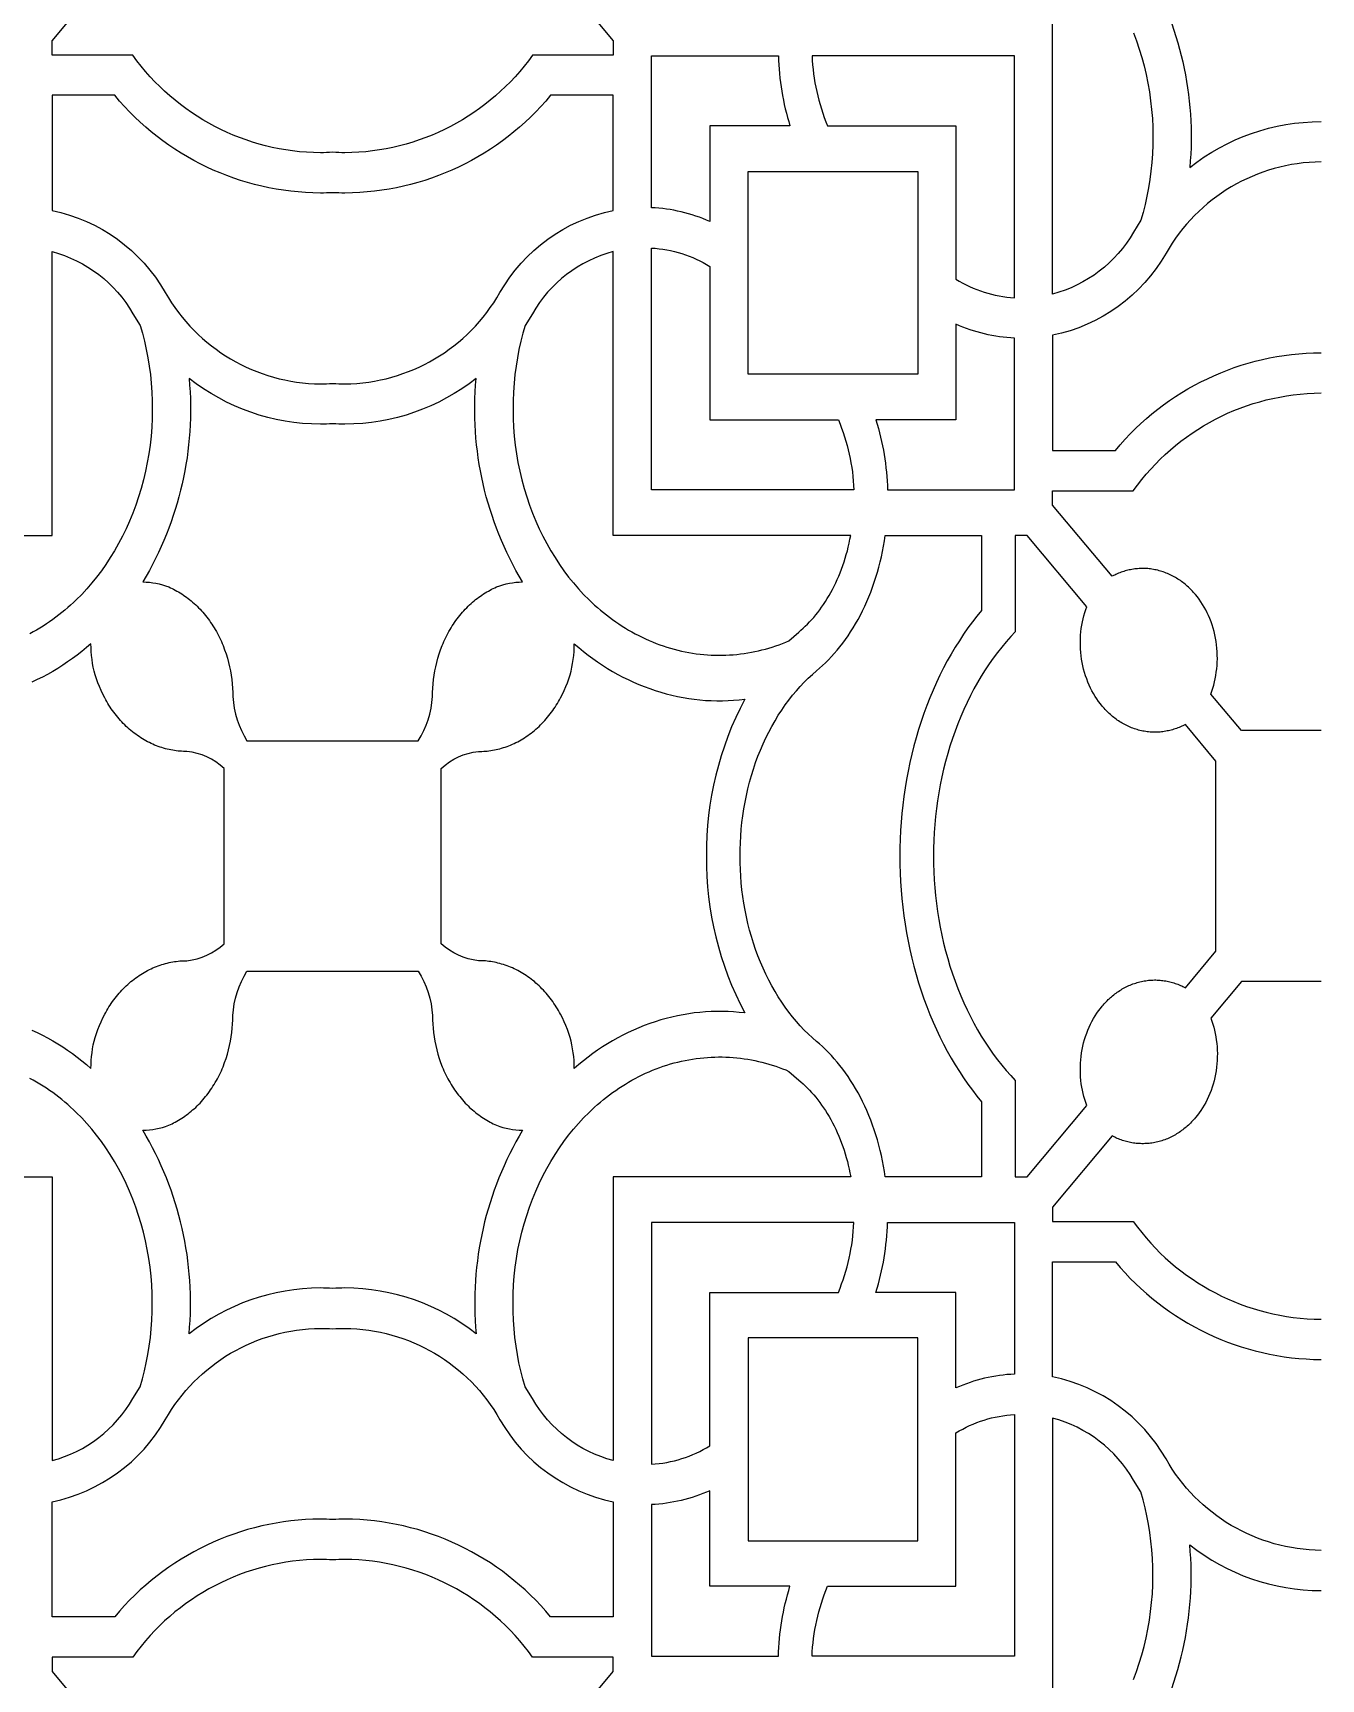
# Model space of a CAD drawing. Extents: x 59271 to 61367, y 41180 to 44085.
# Drawn here: x 60875 to 61073.9, y 42717.1 to 42971.3 of the extents above; entities that cross this region are included whole.
import ezdxf

# ---------------------------------------------------------------- set-up
doc = ezdxf.new("R2010")
doc.units = 0
doc.layers.get('0').update_dxf_attribs({"linetype": 'CONTINUOUS'})

msp = doc.modelspace()

# ---------------------------------------------------------------- linework, layer by layer
for points in [[(61046.5, 42981.96, -0.159593), (61053.67, 42950.52, -0.16816), (61073.94, 42957.6)], [(60955.44, 42981.08), (60964.64, 42970.08), (60964.64, 42967.87), (60952.19, 42967.87, -0.240747), (60923.2, 42952.78, -0.013206), (60921.31, 42952.85, -0.013206), (60919.41, 42952.78, -0.240747), (60890.43, 42967.87), (60877.97, 42967.87), (60877.97, 42970.08), (60887.18, 42981.08)], [(61044.98, 42971.32), (61045.44, 42970.08), (61045.87, 42968.8), (61046.26, 42967.51), (61046.62, 42966.2), (61046.93, 42964.87), (61047.21, 42963.53), (61047.44, 42962.18), (61047.63, 42960.82), (61047.78, 42959.45), (61047.89, 42958.08), (61047.96, 42956.71), (61047.98, 42955.34), (61047.97, 42953.98), (61047.91, 42952.63), (61047.82, 42951.28), (61047.68, 42949.95), (61047.51, 42948.64), (61047.3, 42947.34), (61047.06, 42946.06), (61046.78, 42944.8), (61046.47, 42943.56), (61046.12, 42942.35), (61044.99, 42940.53, -0.200602), (61032.49, 42930.95), (61032.49, 42974.77)], [(61073.94, 42951.37, 0.26745), (61050, 42937.26, -0.215544), (61032.49, 42924.59), (61032.49, 42906.81), (61042.18, 42906.81, -0.222359), (61073.94, 42921.9), (61073.94, 42921.9)], [(60841.3, 42893.69), (60877.97, 42893.69), (60877.97, 42937.51, -0.200602), (60890.46, 42927.93), (60891.6, 42926.11), (60891.94, 42924.9), (60892.25, 42923.66), (60892.53, 42922.4), (60892.78, 42921.12), (60892.99, 42919.82), (60893.16, 42918.51), (60893.29, 42917.18), (60893.39, 42915.83), (60893.44, 42914.48), (60893.46, 42913.12), (60893.43, 42911.75), (60893.36, 42910.38), (60893.26, 42909.01), (60893.11, 42907.64), (60892.91, 42906.28), (60892.68, 42904.93), (60892.41, 42903.59), (60892.09, 42902.26), (60891.74, 42900.95), (60891.35, 42899.66), (60890.92, 42898.38), (60890.45, 42897.14), (60889.95, 42895.91), (60889.41, 42894.72), (60888.85, 42893.55), (60888.25, 42892.42), (60887.62, 42891.31), (60886.97, 42890.25), (60886.29, 42889.21), (60885.59, 42888.22), (60884.86, 42887.26), (60884.12, 42886.34), (60883.35, 42885.45), (60882.55, 42884.58), (60881.71, 42883.74), (60881.28, 42883.33), (60880.85, 42882.93), (60880.4, 42882.54), (60879.95, 42882.15), (60879.5, 42881.77), (60879.03, 42881.4), (60878.56, 42881.04), (60878.08, 42880.69), (60877.6, 42880.34), (60877.11, 42880.01), (60876.61, 42879.68), (60876.11, 42879.37), (60875.6, 42879.06), (60875.08, 42878.77), (60874.56, 42878.49)], [(61073.94, 42863.54), (61061.65, 42863.54), (61056.92, 42869.19), (61057.09, 42869.64), (61057.23, 42870.1), (61057.37, 42870.57), (61057.49, 42871.06), (61057.6, 42871.55), (61057.69, 42872.05), (61057.77, 42872.56), (61057.84, 42873.08), (61057.88, 42873.6), (61057.91, 42874.12), (61057.93, 42874.65), (61057.92, 42875.18), (61057.9, 42875.72), (61057.86, 42876.25), (61057.81, 42876.78), (61057.74, 42877.31), (61057.65, 42877.83), (61057.54, 42878.35), (61057.42, 42878.86), (61057.28, 42879.37), (61057.12, 42879.87), (61056.95, 42880.35), (61056.77, 42880.83), (61056.57, 42881.3), (61056.35, 42881.75), (61056.13, 42882.2), (61055.89, 42882.62), (61055.64, 42883.04), (61055.38, 42883.44), (61055.11, 42883.82), (61054.84, 42884.19), (61054.55, 42884.54), (61054.41, 42884.71), (61054.26, 42884.88), (61054.1, 42885.05), (61053.95, 42885.22), (61053.79, 42885.38), (61053.63, 42885.54), (61053.46, 42885.69), (61053.29, 42885.85), (61053.12, 42886), (61052.95, 42886.14), (61052.77, 42886.29), (61052.59, 42886.43), (61052.4, 42886.56), (61052.22, 42886.7), (61052.03, 42886.82), (61051.84, 42886.95), (61051.64, 42887.07), (61051.45, 42887.19), (61051.25, 42887.3), (61051.05, 42887.41), (61050.84, 42887.51), (61050.64, 42887.61), (61050.43, 42887.71), (61050.22, 42887.8), (61050.01, 42887.88), (61049.8, 42887.97), (61049.58, 42888.04), (61049.37, 42888.11), (61049.15, 42888.18), (61048.93, 42888.24), (61048.72, 42888.3), (61048.5, 42888.35), (61048.28, 42888.39), (61048.05, 42888.43), (61047.83, 42888.47), (61047.61, 42888.5), (61047.39, 42888.53), (61047.17, 42888.55), (61046.94, 42888.56), (61046.72, 42888.57), (61046.5, 42888.58), (61046.28, 42888.58), (61046.05, 42888.57), (61045.83, 42888.56), (61045.61, 42888.54), (61045.39, 42888.52), (61045.18, 42888.5), (61044.96, 42888.47), (61044.74, 42888.43), (61044.53, 42888.39), (61044.31, 42888.35), (61044.1, 42888.3), (61043.89, 42888.25), (61043.68, 42888.19), (61043.47, 42888.12), (61043.27, 42888.06), (61043.07, 42887.99), (61042.86, 42887.91), (61042.66, 42887.83), (61042.47, 42887.75), (61042.27, 42887.66), (61042.08, 42887.57), (61041.89, 42887.48), (61041.7, 42887.38), (61032.49, 42898.38), (61032.49, 42900.59), (61044.95, 42900.59, -0.240747), (61073.94, 42915.68)], [(60874.85, 42817.29), (60875.67, 42816.91), (60876.48, 42816.51), (60877.28, 42816.09), (60878.08, 42815.64), (60878.86, 42815.17), (60879.63, 42814.69), (60880.38, 42814.18), (60881.13, 42813.65), (60881.86, 42813.11), (60882.58, 42812.55), (60883.29, 42811.97), (60883.98, 42811.37, -0.065359), (60884.63, 42816.17), (60884.83, 42816.78), (60885.04, 42817.38), (60885.28, 42817.98), (60885.54, 42818.58), (60885.81, 42819.16), (60886.11, 42819.74), (60886.27, 42820.03), (60886.43, 42820.31), (60886.6, 42820.59), (60886.77, 42820.87), (60886.95, 42821.15), (60887.13, 42821.42), (60887.32, 42821.69), (60887.51, 42821.95), (60887.71, 42822.21), (60887.91, 42822.47), (60888.11, 42822.72), (60888.32, 42822.97), (60888.54, 42823.21), (60888.76, 42823.45), (60888.98, 42823.68), (60889.21, 42823.91), (60889.44, 42824.13), (60889.67, 42824.35), (60889.91, 42824.56), (60890.15, 42824.77), (60890.4, 42824.97), (60890.65, 42825.16), (60890.9, 42825.35), (60891.15, 42825.53), (60891.41, 42825.71), (60891.67, 42825.88), (60891.93, 42826.04), (60892.2, 42826.2), (60892.46, 42826.35), (60892.73, 42826.49), (60893, 42826.63), (60893.28, 42826.76), (60893.55, 42826.89), (60893.82, 42827.01), (60894.1, 42827.12), (60894.38, 42827.22), (60894.65, 42827.32), (60894.93, 42827.41), (60895.21, 42827.49), (60895.49, 42827.57), (60895.77, 42827.64), (60896.05, 42827.71), (60896.33, 42827.77), (60896.61, 42827.82), (60896.88, 42827.86), (60897.16, 42827.9), (60897.44, 42827.93), (60897.71, 42827.96), (60897.99, 42827.98), (60898.26, 42827.99), (60898.54, 42828), (60898.81, 42828, 0.165069), (60904.53, 42830.62), (60904.53, 42857.7, 0.165069), (60898.81, 42860.32), (60898.54, 42860.32), (60898.26, 42860.33), (60897.99, 42860.34), (60897.71, 42860.36), (60897.44, 42860.39), (60897.16, 42860.42), (60896.88, 42860.46), (60896.61, 42860.5), (60896.33, 42860.55), (60896.05, 42860.61), (60895.77, 42860.68), (60895.49, 42860.75), (60895.21, 42860.82), (60894.93, 42860.91), (60894.65, 42861), (60894.38, 42861.1), (60894.1, 42861.2), (60893.82, 42861.31), (60893.55, 42861.43), (60893.28, 42861.56), (60893, 42861.69), (60892.73, 42861.82), (60892.46, 42861.97), (60892.2, 42862.12), (60891.93, 42862.28), (60891.67, 42862.44), (60891.41, 42862.61), (60891.15, 42862.79), (60890.9, 42862.97), (60890.65, 42863.16), (60890.4, 42863.35), (60890.15, 42863.55), (60889.91, 42863.76), (60889.67, 42863.97), (60889.44, 42864.19), (60889.21, 42864.41), (60888.98, 42864.64), (60888.76, 42864.87), (60888.54, 42865.11), (60888.32, 42865.35), (60888.11, 42865.6), (60887.91, 42865.85), (60887.71, 42866.11), (60887.51, 42866.37), (60887.32, 42866.63), (60887.13, 42866.9), (60886.95, 42867.17), (60886.77, 42867.45), (60886.6, 42867.72), (60886.43, 42868.01), (60886.27, 42868.29), (60886.11, 42868.58), (60885.81, 42869.16), (60885.54, 42869.74), (60885.28, 42870.34), (60885.04, 42870.94), (60884.83, 42871.54), (60884.63, 42872.15, -0.065359), (60883.98, 42876.95), (60883.29, 42876.35), (60882.58, 42875.77), (60881.86, 42875.21), (60881.13, 42874.67), (60880.38, 42874.14), (60879.63, 42873.63), (60878.86, 42873.15), (60878.08, 42872.68), (60877.28, 42872.23), (60876.48, 42871.81), (60875.67, 42871.41), (60874.85, 42871.02)], [(61073.94, 42824.78), (61061.65, 42824.78), (61056.92, 42819.13), (61057.09, 42818.68), (61057.23, 42818.22), (61057.37, 42817.74), (61057.49, 42817.26), (61057.6, 42816.77), (61057.69, 42816.27), (61057.77, 42815.76), (61057.84, 42815.24), (61057.88, 42814.72), (61057.91, 42814.2), (61057.93, 42813.67), (61057.92, 42813.14), (61057.9, 42812.6), (61057.86, 42812.07), (61057.81, 42811.54), (61057.74, 42811.01), (61057.65, 42810.49), (61057.54, 42809.97), (61057.42, 42809.46), (61057.28, 42808.95), (61057.12, 42808.45), (61056.95, 42807.96), (61056.77, 42807.49), (61056.57, 42807.02), (61056.35, 42806.57), (61056.13, 42806.12), (61055.89, 42805.7), (61055.64, 42805.28), (61055.38, 42804.88), (61055.11, 42804.5), (61054.84, 42804.13), (61054.55, 42803.78), (61054.41, 42803.6), (61054.26, 42803.43), (61054.1, 42803.27), (61053.95, 42803.1), (61053.79, 42802.94), (61053.63, 42802.78), (61053.46, 42802.63), (61053.29, 42802.47), (61053.12, 42802.32), (61052.95, 42802.18), (61052.77, 42802.03), (61052.59, 42801.89), (61052.4, 42801.76), (61052.22, 42801.62), (61052.03, 42801.49), (61051.84, 42801.37), (61051.64, 42801.25), (61051.45, 42801.13), (61051.25, 42801.02), (61051.05, 42800.91), (61050.84, 42800.8), (61050.64, 42800.71), (61050.43, 42800.61), (61050.22, 42800.52), (61050.01, 42800.43), (61049.8, 42800.35), (61049.58, 42800.28), (61049.37, 42800.21), (61049.15, 42800.14), (61048.93, 42800.08), (61048.72, 42800.02), (61048.5, 42799.97), (61048.28, 42799.92), (61048.05, 42799.88), (61047.83, 42799.85), (61047.61, 42799.82), (61047.39, 42799.79), (61047.17, 42799.77), (61046.94, 42799.76), (61046.72, 42799.75), (61046.5, 42799.74), (61046.28, 42799.74), (61046.05, 42799.75), (61045.83, 42799.76), (61045.61, 42799.77), (61045.39, 42799.79), (61045.18, 42799.82), (61044.96, 42799.85), (61044.74, 42799.89), (61044.53, 42799.93), (61044.31, 42799.97), (61044.1, 42800.02), (61043.89, 42800.07), (61043.68, 42800.13), (61043.47, 42800.19), (61043.27, 42800.26), (61043.07, 42800.33), (61042.86, 42800.41), (61042.66, 42800.49), (61042.47, 42800.57), (61042.27, 42800.66), (61042.08, 42800.75), (61041.89, 42800.84), (61041.7, 42800.94), (61032.49, 42789.94), (61032.49, 42787.73), (61044.95, 42787.73, 0.240747), (61073.94, 42772.64)], [(60841.3, 42794.63), (60877.97, 42794.63), (60877.97, 42750.81, 0.200602), (60890.46, 42760.39), (60891.6, 42762.21), (60891.94, 42763.42), (60892.25, 42764.66), (60892.53, 42765.92), (60892.78, 42767.2), (60892.99, 42768.5), (60893.16, 42769.81), (60893.29, 42771.14), (60893.39, 42772.49), (60893.44, 42773.84), (60893.46, 42775.2), (60893.43, 42776.57), (60893.36, 42777.94), (60893.26, 42779.31), (60893.11, 42780.68), (60892.91, 42782.04), (60892.68, 42783.39), (60892.41, 42784.73), (60892.09, 42786.06), (60891.74, 42787.37), (60891.35, 42788.66), (60890.92, 42789.93), (60890.45, 42791.18), (60889.95, 42792.41), (60889.41, 42793.6), (60888.85, 42794.77), (60888.25, 42795.9), (60887.62, 42797), (60886.97, 42798.07), (60886.29, 42799.1), (60885.59, 42800.1), (60884.86, 42801.06), (60884.12, 42801.98), (60883.35, 42802.87), (60882.55, 42803.73), (60881.71, 42804.57), (60881.28, 42804.98), (60880.85, 42805.39), (60880.4, 42805.78), (60879.95, 42806.17), (60879.5, 42806.55), (60879.03, 42806.92), (60878.56, 42807.28), (60878.08, 42807.63), (60877.6, 42807.98), (60877.11, 42808.31), (60876.61, 42808.63), (60876.11, 42808.95), (60875.6, 42809.25), (60875.08, 42809.55), (60874.56, 42809.83)], [(61073.94, 42736.94, -0.26745), (61050, 42751.06, 0.215544), (61032.49, 42763.73), (61032.49, 42781.51), (61042.18, 42781.51, 0.222359), (61073.94, 42766.42), (61073.94, 42766.42)], [(61044.98, 42717), (61045.44, 42718.24), (61045.87, 42719.52), (61046.26, 42720.81), (61046.62, 42722.12), (61046.93, 42723.45), (61047.21, 42724.79), (61047.44, 42726.14), (61047.63, 42727.5), (61047.78, 42728.87), (61047.89, 42730.24), (61047.96, 42731.61), (61047.98, 42732.97), (61047.97, 42734.34), (61047.91, 42735.69), (61047.82, 42737.03), (61047.68, 42738.37), (61047.51, 42739.68), (61047.3, 42740.98), (61047.06, 42742.26), (61046.78, 42743.52), (61046.47, 42744.76), (61046.12, 42745.97), (61044.99, 42747.79, 0.200602), (61032.49, 42757.36), (61032.49, 42713.55)], [(61046.5, 42706.36, 0.159593), (61053.67, 42737.8, 0.16816), (61073.94, 42730.72)], [(60955.44, 42707.24), (60964.64, 42718.24), (60964.64, 42720.44), (60952.19, 42720.44, 0.240747), (60923.2, 42735.54, 0.013206), (60921.31, 42735.47, 0.013206), (60919.41, 42735.54, 0.240747), (60890.43, 42720.44), (60877.97, 42720.44), (60877.97, 42718.24), (60887.18, 42707.24)]]:
    msp.add_lwpolyline(points, format="xyb")
for points in [[(60979.57, 42942.16, 0.093744), (60970.53, 42944.3), (60970.53, 42967.74), (60990.14, 42967.74, 0.067508), (60991.93, 42956.93), (60979.57, 42956.93)], [(61017.56, 42933.24, 0.123377), (61026.61, 42930.39), (61026.61, 42967.74), (60995.35, 42967.74, 0.090687), (60997.74, 42956.93), (61017.56, 42956.93)], [(60921.31, 42917.17, 0.017043), (60923.2, 42917.09, 0.26745), (60947.14, 42931.2, -0.215544), (60964.64, 42943.87), (60964.64, 42961.65), (60954.96, 42961.65, -0.222359), (60923.2, 42946.56, -0.011427), (60921.31, 42946.61, -0.011427), (60919.41, 42946.56, -0.222359), (60887.66, 42961.65), (60877.97, 42961.65), (60877.97, 42943.87, -0.215544), (60895.47, 42931.2, 0.26745), (60919.41, 42917.09, 0.017043)], [(60964.64, 42937.51, 0.200602), (60952.15, 42927.93), (60951.02, 42926.11), (60950.67, 42924.9), (60950.36, 42923.66), (60950.08, 42922.4), (60949.84, 42921.12), (60949.63, 42919.82), (60949.46, 42918.51), (60949.32, 42917.18), (60949.23, 42915.83), (60949.17, 42914.48), (60949.16, 42913.12), (60949.18, 42911.75), (60949.25, 42910.38), (60949.36, 42909.01), (60949.51, 42907.64), (60949.7, 42906.28), (60949.93, 42904.93), (60950.21, 42903.59), (60950.52, 42902.26), (60950.87, 42900.95), (60951.27, 42899.66), (60951.7, 42898.38), (60952.16, 42897.14), (60952.66, 42895.91), (60953.2, 42894.72), (60953.77, 42893.55), (60954.36, 42892.42), (60954.99, 42891.31), (60955.65, 42890.25), (60956.33, 42889.21), (60957.03, 42888.22), (60957.75, 42887.26), (60958.5, 42886.34), (60959.27, 42885.45), (60960.07, 42884.58), (60960.9, 42883.74), (60961.33, 42883.33), (60961.77, 42882.93), (60962.21, 42882.54), (60962.66, 42882.15), (60963.12, 42881.77), (60963.58, 42881.4), (60964.05, 42881.04), (60964.53, 42880.69), (60965.02, 42880.34), (60965.51, 42880.01), (60966, 42879.68), (60966.51, 42879.37), (60967.02, 42879.06), (60967.53, 42878.77), (60968.05, 42878.49), (60968.58, 42878.21), (60969.11, 42877.95), (60969.64, 42877.7), (60970.18, 42877.46), (60970.72, 42877.23), (60971.27, 42877.01), (60971.82, 42876.81), (60972.37, 42876.61), (60972.93, 42876.43), (60973.49, 42876.26), (60974.05, 42876.11), (60974.62, 42875.96), (60975.18, 42875.83), (60975.75, 42875.71), (60976.32, 42875.6), (60976.89, 42875.5), (60977.47, 42875.42), (60978.04, 42875.35), (60978.61, 42875.29), (60979.19, 42875.24), (60979.76, 42875.21), (60980.33, 42875.19), (60980.9, 42875.18), (60981.47, 42875.18), (60982.04, 42875.2), (60982.61, 42875.22), (60983.17, 42875.26), (60983.74, 42875.31), (60984.3, 42875.38), (60984.86, 42875.45), (60985.41, 42875.54), (60985.97, 42875.63), (60986.51, 42875.74), (60987.06, 42875.86), (60987.6, 42875.99), (60988.14, 42876.13), (60988.67, 42876.28), (60989.2, 42876.44), (60989.73, 42876.62), (60990.25, 42876.8), (60990.76, 42876.99), (60991.27, 42877.19), (60991.78, 42877.4), (60993.3, 42878.76), (60993.63, 42879.04), (60993.97, 42879.34), (60994.3, 42879.65), (60994.63, 42879.98), (60994.95, 42880.32), (60995.27, 42880.67), (60995.59, 42881.03), (60995.91, 42881.41), (60996.22, 42881.79), (60996.52, 42882.2), (60996.82, 42882.61), (60997.12, 42883.03), (60997.41, 42883.47), (60997.69, 42883.92), (60997.97, 42884.38), (60998.24, 42884.86), (60998.5, 42885.34), (60998.75, 42885.84), (60999, 42886.34), (60999.23, 42886.86), (60999.46, 42887.38), (60999.68, 42887.92), (60999.89, 42888.46), (61000.09, 42889.02), (61000.28, 42889.58), (61000.46, 42890.15), (61000.63, 42890.72), (61000.79, 42891.3), (61000.93, 42891.89), (61001.07, 42892.49), (61001.2, 42893.08), (61001.31, 42893.69), (60964.64, 42893.69)], [(60999.4, 42911.53, -0.090687), (61001.79, 42900.72), (60970.53, 42900.72), (60970.53, 42938.07, -0.123377), (60979.57, 42935.22), (60979.57, 42911.53)], [(61026.61, 42924.16, -0.093744), (61017.56, 42926.3), (61017.56, 42911.53), (61005.21, 42911.53, -0.067508), (61007, 42900.72), (61026.61, 42900.72)], [(60919.41, 42910.86, -0.16816), (60899.14, 42917.94, -0.159593), (60891.98, 42886.5, -0.091636), (60895.99, 42885.72), (60896.25, 42885.61), (60896.5, 42885.49), (60896.75, 42885.36), (60897, 42885.23), (60897.26, 42885.09), (60897.51, 42884.95), (60897.76, 42884.8), (60898, 42884.64), (60898.25, 42884.48), (60898.5, 42884.31), (60898.74, 42884.14), (60898.98, 42883.95), (60899.22, 42883.77), (60899.46, 42883.57), (60899.69, 42883.37), (60899.93, 42883.17), (60900.16, 42882.96), (60900.38, 42882.74), (60900.61, 42882.51), (60900.83, 42882.29), (60901.05, 42882.05), (60901.26, 42881.81), (60901.47, 42881.56), (60901.68, 42881.31), (60901.88, 42881.06), (60902.08, 42880.79), (60902.28, 42880.53), (60902.47, 42880.26), (60902.65, 42879.98), (60902.83, 42879.7), (60903.01, 42879.41), (60903.18, 42879.13), (60903.35, 42878.83), (60903.51, 42878.54), (60903.67, 42878.23), (60903.83, 42877.93), (60903.97, 42877.62), (60904.12, 42877.31), (60904.25, 42877), (60904.38, 42876.68), (60904.63, 42876.04), (60904.86, 42875.39), (60905.06, 42874.74), (60905.24, 42874.08), (60905.4, 42873.41), (60905.53, 42872.75), (60905.65, 42872.08), (60905.74, 42871.41), (60905.81, 42870.75), (60905.86, 42870.09), (60905.88, 42869.43), (60905.89, 42868.79, 0.12671), (60908.08, 42861.94), (60934.53, 42861.94, 0.12671), (60936.72, 42868.79), (60936.73, 42869.43), (60936.76, 42870.09), (60936.81, 42870.75), (60936.88, 42871.41), (60936.97, 42872.08), (60937.08, 42872.75), (60937.22, 42873.41), (60937.38, 42874.08), (60937.56, 42874.74), (60937.76, 42875.39), (60937.98, 42876.04), (60938.23, 42876.68), (60938.36, 42877), (60938.5, 42877.31), (60938.64, 42877.62), (60938.79, 42877.93), (60938.94, 42878.23), (60939.1, 42878.54), (60939.26, 42878.83), (60939.43, 42879.13), (60939.6, 42879.41), (60939.78, 42879.7), (60939.96, 42879.98), (60940.15, 42880.26), (60940.34, 42880.53), (60940.53, 42880.79), (60940.73, 42881.06), (60940.94, 42881.31), (60941.14, 42881.56), (60941.35, 42881.81), (60941.57, 42882.05), (60941.79, 42882.29), (60942.01, 42882.51), (60942.23, 42882.74), (60942.46, 42882.96), (60942.69, 42883.17), (60942.92, 42883.37), (60943.16, 42883.57), (60943.39, 42883.77), (60943.63, 42883.95), (60943.87, 42884.14), (60944.12, 42884.31), (60944.36, 42884.48), (60944.61, 42884.64), (60944.86, 42884.8), (60945.11, 42884.95), (60945.36, 42885.09), (60945.61, 42885.23), (60945.86, 42885.36), (60946.11, 42885.49), (60946.37, 42885.61), (60946.62, 42885.72, -0.091636), (60950.64, 42886.5, -0.159593), (60943.47, 42917.94, -0.16816), (60923.2, 42910.86, -0.014447), (60921.31, 42910.92, -0.014447)], [(60984.94, 42819.94), (60984.09, 42820.03), (60983.23, 42820.1), (60982.37, 42820.15), (60981.51, 42820.17), (60980.64, 42820.18), (60979.78, 42820.15), (60978.91, 42820.11), (60978.03, 42820.03), (60977.16, 42819.94), (60976.29, 42819.82), (60975.42, 42819.67), (60974.55, 42819.51), (60973.69, 42819.31), (60972.83, 42819.1), (60971.97, 42818.85), (60971.11, 42818.59), (60970.27, 42818.3), (60969.42, 42817.99), (60968.59, 42817.65), (60967.76, 42817.29), (60966.94, 42816.91), (60966.13, 42816.51), (60965.33, 42816.09), (60964.54, 42815.64), (60963.76, 42815.17), (60962.99, 42814.69), (60962.23, 42814.18), (60961.48, 42813.65), (60960.75, 42813.11), (60960.03, 42812.55), (60959.32, 42811.97), (60958.63, 42811.37, 0.065359), (60957.98, 42816.17), (60957.79, 42816.78), (60957.57, 42817.38), (60957.33, 42817.98), (60957.08, 42818.58), (60956.8, 42819.16), (60956.5, 42819.74), (60956.34, 42820.03), (60956.18, 42820.31), (60956.02, 42820.59), (60955.84, 42820.87), (60955.67, 42821.15), (60955.48, 42821.42), (60955.3, 42821.69), (60955.1, 42821.95), (60954.91, 42822.21), (60954.71, 42822.47), (60954.5, 42822.72), (60954.29, 42822.97), (60954.08, 42823.21), (60953.86, 42823.45), (60953.63, 42823.68), (60953.41, 42823.91), (60953.18, 42824.13), (60952.94, 42824.35), (60952.7, 42824.56), (60952.46, 42824.77), (60952.22, 42824.97), (60951.97, 42825.16), (60951.72, 42825.35), (60951.46, 42825.53), (60951.2, 42825.71), (60950.94, 42825.88), (60950.68, 42826.04), (60950.42, 42826.2), (60950.15, 42826.35), (60949.88, 42826.49), (60949.61, 42826.63), (60949.34, 42826.76), (60949.07, 42826.89), (60948.79, 42827.01), (60948.51, 42827.12), (60948.24, 42827.22), (60947.96, 42827.32), (60947.68, 42827.41), (60947.4, 42827.49), (60947.12, 42827.57), (60946.84, 42827.64), (60946.57, 42827.71), (60946.29, 42827.77), (60946.01, 42827.82), (60945.73, 42827.86), (60945.45, 42827.9), (60945.18, 42827.93), (60944.9, 42827.96), (60944.63, 42827.98), (60944.35, 42827.99), (60944.08, 42828), (60943.81, 42828, -0.165069), (60938.08, 42830.62), (60938.08, 42857.7, -0.165069), (60943.81, 42860.32), (60944.08, 42860.32), (60944.35, 42860.33), (60944.63, 42860.34), (60944.9, 42860.36), (60945.18, 42860.39), (60945.45, 42860.42), (60945.73, 42860.46), (60946.01, 42860.5), (60946.29, 42860.55), (60946.57, 42860.61), (60946.84, 42860.68), (60947.12, 42860.75), (60947.4, 42860.82), (60947.68, 42860.91), (60947.96, 42861), (60948.24, 42861.1), (60948.51, 42861.2), (60948.79, 42861.31), (60949.07, 42861.43), (60949.34, 42861.56), (60949.61, 42861.69), (60949.88, 42861.82), (60950.15, 42861.97), (60950.42, 42862.12), (60950.68, 42862.28), (60950.94, 42862.44), (60951.2, 42862.61), (60951.46, 42862.79), (60951.72, 42862.97), (60951.97, 42863.16), (60952.22, 42863.35), (60952.46, 42863.55), (60952.7, 42863.76), (60952.94, 42863.97), (60953.18, 42864.19), (60953.41, 42864.41), (60953.63, 42864.64), (60953.86, 42864.87), (60954.08, 42865.11), (60954.29, 42865.35), (60954.5, 42865.6), (60954.71, 42865.85), (60954.91, 42866.11), (60955.1, 42866.37), (60955.3, 42866.63), (60955.48, 42866.9), (60955.67, 42867.17), (60955.84, 42867.45), (60956.02, 42867.72), (60956.18, 42868.01), (60956.34, 42868.29), (60956.5, 42868.58), (60956.8, 42869.16), (60957.08, 42869.74), (60957.33, 42870.34), (60957.57, 42870.94), (60957.79, 42871.54), (60957.98, 42872.15, 0.065359), (60958.63, 42876.95), (60959.32, 42876.35), (60960.03, 42875.77), (60960.75, 42875.21), (60961.48, 42874.67), (60962.23, 42874.14), (60962.99, 42873.63), (60963.76, 42873.15), (60964.54, 42872.68), (60965.33, 42872.23), (60966.13, 42871.81), (60966.94, 42871.41), (60967.76, 42871.02), (60968.59, 42870.67), (60969.42, 42870.33), (60970.27, 42870.02), (60971.11, 42869.73), (60971.97, 42869.46), (60972.83, 42869.22), (60973.69, 42869.01), (60974.55, 42868.81), (60975.42, 42868.64), (60976.29, 42868.5), (60977.16, 42868.38), (60978.03, 42868.28), (60978.91, 42868.21), (60979.78, 42868.17), (60980.64, 42868.14), (60981.51, 42868.14), (60982.37, 42868.17), (60983.23, 42868.22), (60984.09, 42868.29), (60984.94, 42868.38, 0.124595), (60979.02, 42844.16, 0.124595)], [(60919.41, 42777.46, 0.16816), (60899.14, 42770.38, 0.159593), (60891.98, 42801.82, 0.091636), (60895.99, 42802.6), (60896.25, 42802.71), (60896.5, 42802.83), (60896.75, 42802.95), (60897, 42803.09), (60897.26, 42803.22), (60897.51, 42803.37), (60897.76, 42803.52), (60898, 42803.68), (60898.25, 42803.84), (60898.5, 42804.01), (60898.74, 42804.18), (60898.98, 42804.36), (60899.22, 42804.55), (60899.46, 42804.75), (60899.69, 42804.95), (60899.93, 42805.15), (60900.16, 42805.36), (60900.38, 42805.58), (60900.61, 42805.8), (60900.83, 42806.03), (60901.05, 42806.27), (60901.26, 42806.51), (60901.47, 42806.76), (60901.68, 42807.01), (60901.88, 42807.26), (60902.08, 42807.52), (60902.28, 42807.79), (60902.47, 42808.06), (60902.65, 42808.34), (60902.83, 42808.62), (60903.01, 42808.9), (60903.18, 42809.19), (60903.35, 42809.49), (60903.51, 42809.78), (60903.67, 42810.08), (60903.83, 42810.39), (60903.97, 42810.7), (60904.12, 42811.01), (60904.25, 42811.32), (60904.38, 42811.64), (60904.63, 42812.28), (60904.86, 42812.92), (60905.06, 42813.58), (60905.24, 42814.24), (60905.4, 42814.9), (60905.53, 42815.57), (60905.65, 42816.24), (60905.74, 42816.9), (60905.81, 42817.57), (60905.86, 42818.23), (60905.88, 42818.88), (60905.89, 42819.53, -0.12671), (60908.08, 42826.38), (60934.53, 42826.38, -0.12671), (60936.72, 42819.53), (60936.73, 42818.88), (60936.76, 42818.23), (60936.81, 42817.57), (60936.88, 42816.9), (60936.97, 42816.24), (60937.08, 42815.57), (60937.22, 42814.9), (60937.38, 42814.24), (60937.56, 42813.58), (60937.76, 42812.92), (60937.98, 42812.28), (60938.23, 42811.64), (60938.36, 42811.32), (60938.5, 42811.01), (60938.64, 42810.7), (60938.79, 42810.39), (60938.94, 42810.08), (60939.1, 42809.78), (60939.26, 42809.49), (60939.43, 42809.19), (60939.6, 42808.9), (60939.78, 42808.62), (60939.96, 42808.34), (60940.15, 42808.06), (60940.34, 42807.79), (60940.53, 42807.52), (60940.73, 42807.26), (60940.94, 42807.01), (60941.14, 42806.76), (60941.35, 42806.51), (60941.57, 42806.27), (60941.79, 42806.03), (60942.01, 42805.8), (60942.23, 42805.58), (60942.46, 42805.36), (60942.69, 42805.15), (60942.92, 42804.95), (60943.16, 42804.75), (60943.39, 42804.55), (60943.63, 42804.36), (60943.87, 42804.18), (60944.12, 42804.01), (60944.36, 42803.84), (60944.61, 42803.68), (60944.86, 42803.52), (60945.11, 42803.37), (60945.36, 42803.22), (60945.61, 42803.09), (60945.86, 42802.95), (60946.11, 42802.83), (60946.37, 42802.71), (60946.62, 42802.6, 0.091636), (60950.64, 42801.82, 0.159593), (60943.47, 42770.38, 0.16816), (60923.2, 42777.46, 0.014447), (60921.31, 42777.4, 0.014447)], [(60964.64, 42750.81, -0.200602), (60952.15, 42760.39), (60951.02, 42762.21), (60950.67, 42763.42), (60950.36, 42764.66), (60950.08, 42765.92), (60949.84, 42767.2), (60949.63, 42768.5), (60949.46, 42769.81), (60949.32, 42771.14), (60949.23, 42772.49), (60949.17, 42773.84), (60949.16, 42775.2), (60949.18, 42776.57), (60949.25, 42777.94), (60949.36, 42779.31), (60949.51, 42780.68), (60949.7, 42782.04), (60949.93, 42783.39), (60950.21, 42784.73), (60950.52, 42786.06), (60950.87, 42787.37), (60951.27, 42788.66), (60951.7, 42789.93), (60952.16, 42791.18), (60952.66, 42792.41), (60953.2, 42793.6), (60953.77, 42794.77), (60954.36, 42795.9), (60954.99, 42797), (60955.65, 42798.07), (60956.33, 42799.1), (60957.03, 42800.1), (60957.75, 42801.06), (60958.5, 42801.98), (60959.27, 42802.87), (60960.07, 42803.73), (60960.9, 42804.57), (60961.33, 42804.98), (60961.77, 42805.39), (60962.21, 42805.78), (60962.66, 42806.17), (60963.12, 42806.55), (60963.58, 42806.92), (60964.05, 42807.28), (60964.53, 42807.63), (60965.02, 42807.98), (60965.51, 42808.31), (60966, 42808.63), (60966.51, 42808.95), (60967.02, 42809.25), (60967.53, 42809.55), (60968.05, 42809.83), (60968.58, 42810.11), (60969.11, 42810.37), (60969.64, 42810.62), (60970.18, 42810.86), (60970.72, 42811.09), (60971.27, 42811.31), (60971.82, 42811.51), (60972.37, 42811.7), (60972.93, 42811.89), (60973.49, 42812.06), (60974.05, 42812.21), (60974.62, 42812.36), (60975.18, 42812.49), (60975.75, 42812.61), (60976.32, 42812.72), (60976.89, 42812.82), (60977.47, 42812.9), (60978.04, 42812.97), (60978.61, 42813.03), (60979.19, 42813.08), (60979.76, 42813.11), (60980.33, 42813.13), (60980.9, 42813.14), (60981.47, 42813.14), (60982.04, 42813.12), (60982.61, 42813.1), (60983.17, 42813.06), (60983.74, 42813.01), (60984.3, 42812.94), (60984.86, 42812.87), (60985.41, 42812.78), (60985.97, 42812.69), (60986.51, 42812.58), (60987.06, 42812.46), (60987.6, 42812.33), (60988.14, 42812.19), (60988.67, 42812.04), (60989.2, 42811.87), (60989.73, 42811.7), (60990.25, 42811.52), (60990.76, 42811.33), (60991.27, 42811.13), (60991.78, 42810.92), (60993.3, 42809.56), (60993.63, 42809.28), (60993.97, 42808.98), (60994.3, 42808.66), (60994.63, 42808.34), (60994.95, 42808), (60995.27, 42807.65), (60995.59, 42807.29), (60995.91, 42806.91), (60996.22, 42806.52), (60996.52, 42806.12), (60996.82, 42805.71), (60997.12, 42805.28), (60997.41, 42804.85), (60997.69, 42804.4), (60997.97, 42803.93), (60998.24, 42803.46), (60998.5, 42802.98), (60998.75, 42802.48), (60999, 42801.98), (60999.23, 42801.46), (60999.46, 42800.93), (60999.68, 42800.4), (60999.89, 42799.85), (61000.09, 42799.3), (61000.28, 42798.74), (61000.46, 42798.17), (61000.63, 42797.6), (61000.79, 42797.01), (61000.93, 42796.43), (61001.07, 42795.83), (61001.2, 42795.23), (61001.31, 42794.63), (60964.64, 42794.63)], [(60999.4, 42776.79, 0.090687), (61001.79, 42787.6), (60970.53, 42787.6), (60970.53, 42750.24, 0.123377), (60979.57, 42753.09), (60979.57, 42776.79)], [(61026.61, 42764.16, 0.093744), (61017.56, 42762.02), (61017.56, 42776.79), (61005.21, 42776.79, 0.067508), (61007, 42787.6), (61026.61, 42787.6)], [(60921.31, 42771.15, -0.017043), (60923.2, 42771.23, -0.26745), (60947.14, 42757.12, 0.215544), (60964.64, 42744.45), (60964.64, 42726.67), (60954.96, 42726.67, 0.222359), (60923.2, 42741.76, 0.011427), (60921.31, 42741.71, 0.011427), (60919.41, 42741.76, 0.222359), (60887.66, 42726.67), (60877.97, 42726.67), (60877.97, 42744.45, 0.215544), (60895.47, 42757.12, -0.26745), (60919.41, 42771.23, -0.017043)], [(61017.56, 42755.08, -0.123377), (61026.61, 42757.93), (61026.61, 42720.58), (60995.35, 42720.58, -0.090687), (60997.74, 42731.39), (61017.56, 42731.39)], [(60979.57, 42746.16, -0.093744), (60970.53, 42744.01), (60970.53, 42720.58), (60990.14, 42720.58, -0.067508), (60991.93, 42731.39), (60979.57, 42731.39)]]:
    msp.add_lwpolyline(points, format="xyb", close=True)
for points in [[(60985.46, 42949.89), (61011.68, 42949.89), (61011.68, 42918.57), (60985.46, 42918.57)], [(60984.22, 42844.16), (60984.24, 42845.19), (60984.27, 42846.22), (60984.33, 42847.26), (60984.41, 42848.3), (60984.52, 42849.35), (60984.66, 42850.4), (60984.81, 42851.44), (60985, 42852.49), (60985.21, 42853.52), (60985.44, 42854.56), (60985.7, 42855.58), (60985.99, 42856.6), (60986.3, 42857.6), (60986.63, 42858.6), (60986.99, 42859.58), (60987.38, 42860.54), (60987.78, 42861.48), (60988.21, 42862.41), (60988.66, 42863.32), (60989.13, 42864.2), (60989.62, 42865.06), (60990.13, 42865.9), (60990.65, 42866.72), (60991.2, 42867.5), (60991.76, 42868.26), (60992.33, 42868.99), (60992.92, 42869.7), (60993.52, 42870.37), (60994.14, 42871.02), (60994.76, 42871.63), (60995.39, 42872.21), (60996.03, 42872.77), (60996.5, 42873.17), (60996.96, 42873.59), (60997.42, 42874.03), (60997.88, 42874.48), (60998.33, 42874.96), (60998.78, 42875.45), (60999.22, 42875.96), (60999.65, 42876.49), (61000.07, 42877.04), (61000.49, 42877.61), (61000.9, 42878.2), (61001.3, 42878.8), (61001.69, 42879.42), (61002.07, 42880.05), (61002.44, 42880.71), (61002.8, 42881.37), (61003.14, 42882.06), (61003.48, 42882.76), (61003.8, 42883.47), (61004.11, 42884.19), (61004.4, 42884.93), (61004.68, 42885.69), (61004.95, 42886.45), (61005.2, 42887.22), (61005.43, 42888), (61005.65, 42888.8), (61005.86, 42889.6), (61006.05, 42890.4), (61006.22, 42891.22), (61006.37, 42892.04), (61006.51, 42892.86), (61006.63, 42893.69), (61021.51, 42893.69), (61021.51, 42882.11), (61020.8, 42881.23), (61020.1, 42880.32), (61019.41, 42879.39), (61018.74, 42878.42), (61018.09, 42877.43), (61017.45, 42876.41), (61016.83, 42875.37), (61016.23, 42874.3), (61015.65, 42873.21), (61015.09, 42872.09), (61014.55, 42870.95), (61014.03, 42869.79), (61013.54, 42868.61), (61013.06, 42867.41), (61012.61, 42866.2), (61012.19, 42864.96), (61011.79, 42863.72), (61011.41, 42862.45), (61011.06, 42861.18), (61010.74, 42859.9), (61010.44, 42858.6), (61010.17, 42857.3), (61009.92, 42855.99), (61009.7, 42854.68), (61009.51, 42853.36), (61009.34, 42852.04), (61009.2, 42850.72), (61009.09, 42849.4), (61009, 42848.09), (61008.94, 42846.77), (61008.9, 42845.46), (61008.89, 42844.16), (61008.9, 42842.86), (61008.94, 42841.55), (61009, 42840.23), (61009.09, 42838.91), (61009.2, 42837.6), (61009.34, 42836.28), (61009.51, 42834.96), (61009.7, 42833.64), (61009.92, 42832.33), (61010.17, 42831.02), (61010.44, 42829.72), (61010.74, 42828.42), (61011.06, 42827.14), (61011.41, 42825.86), (61011.79, 42824.6), (61012.19, 42823.35), (61012.61, 42822.12), (61013.06, 42820.91), (61013.54, 42819.71), (61014.03, 42818.53), (61014.55, 42817.37), (61015.09, 42816.23), (61015.65, 42815.11), (61016.23, 42814.02), (61016.83, 42812.95), (61017.45, 42811.9), (61018.09, 42810.89), (61018.74, 42809.9), (61019.41, 42808.93), (61020.1, 42808), (61020.8, 42807.09), (61021.51, 42806.21), (61021.51, 42794.63), (61006.63, 42794.63), (61006.51, 42795.46), (61006.37, 42796.28), (61006.22, 42797.1), (61006.05, 42797.92), (61005.86, 42798.72), (61005.65, 42799.52), (61005.43, 42800.32), (61005.2, 42801.1), (61004.95, 42801.87), (61004.68, 42802.63), (61004.4, 42803.38), (61004.11, 42804.12), (61003.8, 42804.85), (61003.48, 42805.56), (61003.14, 42806.26), (61002.8, 42806.94), (61002.44, 42807.61), (61002.07, 42808.27), (61001.69, 42808.9), (61001.3, 42809.52), (61000.9, 42810.12), (61000.49, 42810.71), (61000.07, 42811.28), (60999.65, 42811.82), (60999.22, 42812.36), (60998.78, 42812.87), (60998.33, 42813.36), (60997.88, 42813.84), (60997.42, 42814.29), (60996.96, 42814.73), (60996.5, 42815.15), (60996.03, 42815.55), (60995.39, 42816.1), (60994.76, 42816.69), (60994.14, 42817.3), (60993.52, 42817.95), (60992.92, 42818.62), (60992.33, 42819.32), (60991.76, 42820.06), (60991.2, 42820.82), (60990.65, 42821.6), (60990.13, 42822.42), (60989.62, 42823.25), (60989.13, 42824.12), (60988.66, 42825), (60988.21, 42825.91), (60987.78, 42826.83), (60987.38, 42827.78), (60986.99, 42828.74), (60986.63, 42829.72), (60986.3, 42830.71), (60985.99, 42831.72), (60985.7, 42832.74), (60985.44, 42833.76), (60985.21, 42834.79), (60985, 42835.83), (60984.81, 42836.88), (60984.66, 42837.92), (60984.52, 42838.97), (60984.41, 42840.01), (60984.33, 42841.06), (60984.27, 42842.1), (60984.24, 42843.13)], [(61057.72, 42844.16), (61057.72, 42858.84), (61052.99, 42864.49), (61052.81, 42864.39), (61052.62, 42864.3), (61052.42, 42864.21), (61052.23, 42864.12), (61052.03, 42864.04), (61051.83, 42863.96), (61051.63, 42863.88), (61051.43, 42863.81), (61051.22, 42863.74), (61051.02, 42863.68), (61050.81, 42863.62), (61050.6, 42863.57), (61050.38, 42863.52), (61050.17, 42863.48), (61049.96, 42863.44), (61049.74, 42863.4), (61049.52, 42863.37), (61049.3, 42863.35), (61049.08, 42863.32), (61048.86, 42863.31), (61048.64, 42863.3), (61048.42, 42863.29), (61048.2, 42863.29), (61047.98, 42863.3), (61047.75, 42863.31), (61047.53, 42863.32), (61047.31, 42863.34), (61047.09, 42863.37), (61046.86, 42863.4), (61046.64, 42863.43), (61046.42, 42863.47), (61046.2, 42863.52), (61045.98, 42863.57), (61045.76, 42863.63), (61045.54, 42863.69), (61045.33, 42863.76), (61045.11, 42863.83), (61044.9, 42863.9), (61044.69, 42863.98), (61044.48, 42864.07), (61044.27, 42864.16), (61044.06, 42864.26), (61043.85, 42864.36), (61043.65, 42864.46), (61043.45, 42864.57), (61043.25, 42864.68), (61043.05, 42864.8), (61042.86, 42864.92), (61042.67, 42865.04), (61042.48, 42865.17), (61042.29, 42865.31), (61042.11, 42865.44), (61041.93, 42865.58), (61041.75, 42865.73), (61041.58, 42865.87), (61041.41, 42866.02), (61041.24, 42866.18), (61041.07, 42866.33), (61040.91, 42866.49), (61040.75, 42866.65), (61040.59, 42866.82), (61040.44, 42866.99), (61040.29, 42867.15), (61040.15, 42867.33), (61039.86, 42867.68), (61039.58, 42868.05), (61039.31, 42868.43), (61039.06, 42868.83), (61038.81, 42869.25), (61038.57, 42869.67), (61038.34, 42870.12), (61038.13, 42870.57), (61037.93, 42871.04), (61037.75, 42871.52), (61037.58, 42872), (61037.42, 42872.5), (61037.28, 42873.01), (61037.16, 42873.52), (61037.05, 42874.04), (61036.96, 42874.56), (61036.89, 42875.09), (61036.83, 42875.62), (61036.8, 42876.15), (61036.77, 42876.69), (61036.77, 42877.22), (61036.78, 42877.75), (61036.81, 42878.27), (61036.86, 42878.79), (61036.92, 42879.31), (61037, 42879.82), (61037.1, 42880.32), (61037.2, 42880.81), (61037.33, 42881.29), (61037.46, 42881.77), (61037.61, 42882.23), (61037.77, 42882.68), (61028.56, 42893.69), (61026.72, 42893.69), (61026.72, 42878.8), (61026.02, 42878.05), (61025.33, 42877.27), (61024.65, 42876.45), (61023.98, 42875.61), (61023.33, 42874.74), (61022.7, 42873.84), (61022.08, 42872.91), (61021.48, 42871.96), (61020.9, 42870.98), (61020.34, 42869.97), (61019.8, 42868.94), (61019.28, 42867.89), (61018.78, 42866.81), (61018.3, 42865.71), (61017.85, 42864.6), (61017.42, 42863.47), (61017.02, 42862.32), (61016.64, 42861.15), (61016.29, 42859.98), (61015.96, 42858.79), (61015.66, 42857.59), (61015.38, 42856.38), (61015.14, 42855.16), (61014.91, 42853.94), (61014.72, 42852.72), (61014.55, 42851.49), (61014.41, 42850.26), (61014.29, 42849.03), (61014.21, 42847.81), (61014.14, 42846.59), (61014.11, 42845.37), (61014.09, 42844.16), (61014.11, 42842.95), (61014.14, 42841.73), (61014.21, 42840.51), (61014.29, 42839.28), (61014.41, 42838.06), (61014.55, 42836.83), (61014.72, 42835.6), (61014.91, 42834.38), (61015.14, 42833.16), (61015.38, 42831.94), (61015.66, 42830.73), (61015.96, 42829.53), (61016.29, 42828.34), (61016.64, 42827.17), (61017.02, 42826), (61017.42, 42824.85), (61017.85, 42823.72), (61018.3, 42822.6), (61018.78, 42821.51), (61019.28, 42820.43), (61019.8, 42819.38), (61020.34, 42818.35), (61020.9, 42817.34), (61021.48, 42816.36), (61022.08, 42815.41), (61022.7, 42814.48), (61023.33, 42813.58), (61023.98, 42812.71), (61024.65, 42811.86), (61025.33, 42811.05), (61026.02, 42810.27), (61026.72, 42809.52), (61026.72, 42794.63), (61028.56, 42794.63), (61037.77, 42805.64), (61037.61, 42806.09), (61037.46, 42806.55), (61037.33, 42807.02), (61037.2, 42807.51), (61037.1, 42808), (61037, 42808.5), (61036.92, 42809.01), (61036.86, 42809.53), (61036.81, 42810.05), (61036.78, 42810.57), (61036.77, 42811.1), (61036.77, 42811.63), (61036.8, 42812.17), (61036.83, 42812.7), (61036.89, 42813.23), (61036.96, 42813.76), (61037.05, 42814.28), (61037.16, 42814.8), (61037.28, 42815.31), (61037.42, 42815.82), (61037.58, 42816.32), (61037.75, 42816.8), (61037.93, 42817.28), (61038.13, 42817.75), (61038.34, 42818.2), (61038.57, 42818.64), (61038.81, 42819.07), (61039.06, 42819.49), (61039.31, 42819.89), (61039.58, 42820.27), (61039.86, 42820.64), (61040.15, 42820.99), (61040.29, 42821.16), (61040.44, 42821.33), (61040.59, 42821.5), (61040.75, 42821.66), (61040.91, 42821.83), (61041.07, 42821.99), (61041.24, 42822.14), (61041.41, 42822.3), (61041.58, 42822.45), (61041.75, 42822.59), (61041.93, 42822.74), (61042.11, 42822.88), (61042.29, 42823.01), (61042.48, 42823.15), (61042.67, 42823.27), (61042.86, 42823.4), (61043.05, 42823.52), (61043.25, 42823.64), (61043.45, 42823.75), (61043.65, 42823.86), (61043.85, 42823.96), (61044.06, 42824.06), (61044.27, 42824.16), (61044.48, 42824.25), (61044.69, 42824.33), (61044.9, 42824.42), (61045.11, 42824.49), (61045.33, 42824.56), (61045.54, 42824.63), (61045.76, 42824.69), (61045.98, 42824.75), (61046.2, 42824.8), (61046.42, 42824.84), (61046.64, 42824.88), (61046.86, 42824.92), (61047.09, 42824.95), (61047.31, 42824.98), (61047.53, 42825), (61047.75, 42825.01), (61047.98, 42825.02), (61048.2, 42825.03), (61048.42, 42825.03), (61048.64, 42825.02), (61048.86, 42825.01), (61049.08, 42824.99), (61049.3, 42824.97), (61049.52, 42824.95), (61049.74, 42824.92), (61049.96, 42824.88), (61050.17, 42824.84), (61050.38, 42824.8), (61050.6, 42824.75), (61050.81, 42824.7), (61051.02, 42824.64), (61051.22, 42824.57), (61051.43, 42824.51), (61051.63, 42824.44), (61051.83, 42824.36), (61052.03, 42824.28), (61052.23, 42824.2), (61052.42, 42824.11), (61052.62, 42824.02), (61052.81, 42823.93), (61052.99, 42823.83), (61057.72, 42829.48)], [(60985.46, 42738.42), (61011.68, 42738.42), (61011.68, 42769.75), (60985.46, 42769.75)]]:
    msp.add_lwpolyline(points, close=True)

doc.saveas('drawing.dxf')
